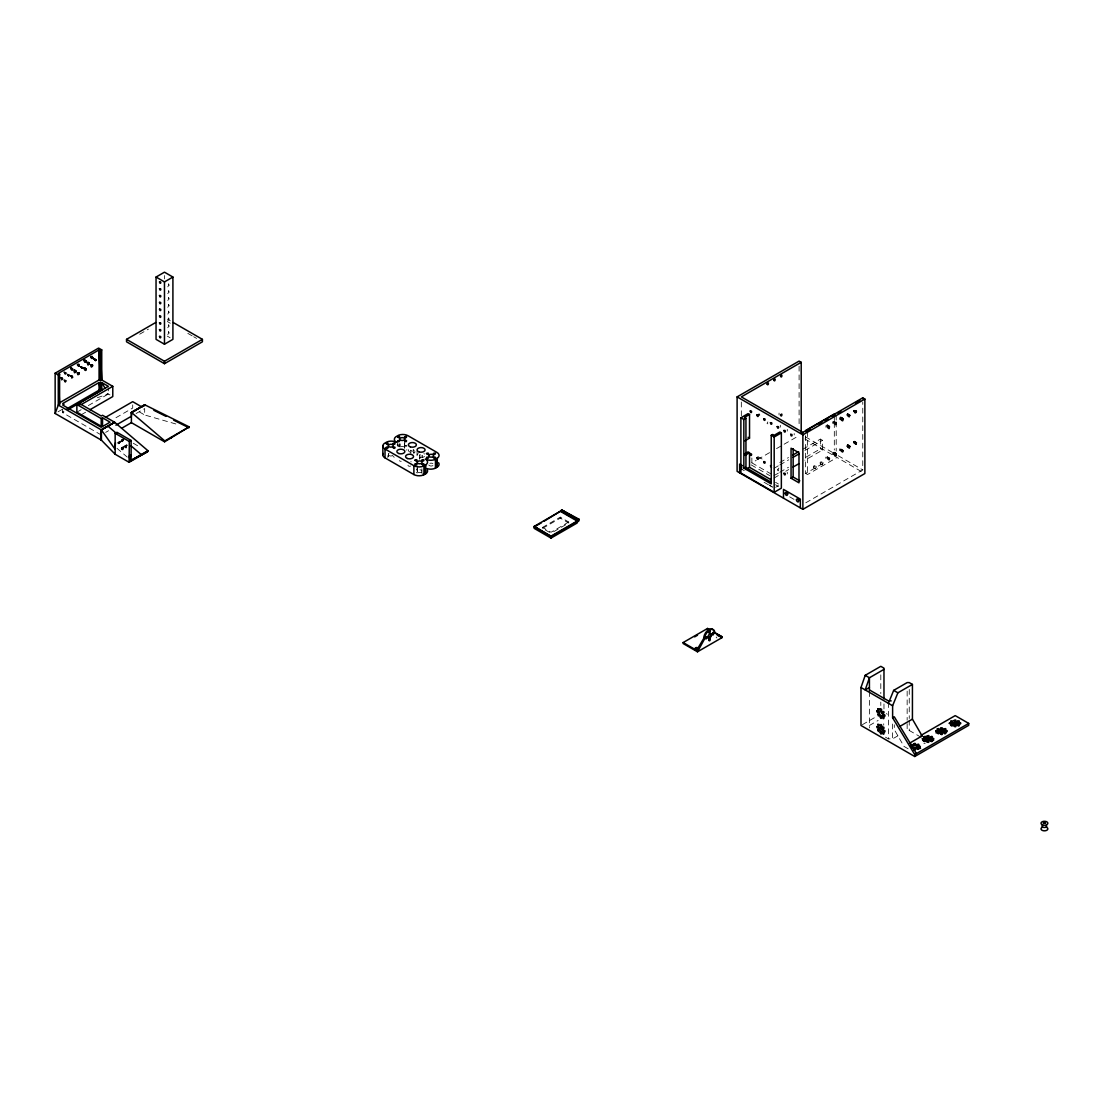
<?xml version="1.0" encoding="UTF-8"?>
<svg xmlns="http://www.w3.org/2000/svg" width="1103" height="1103" viewBox="0 0 1103 1103"><rect width="100%" height="100%" fill="white"/><g stroke="black" fill="none" stroke-linecap="round" stroke-linejoin="round"><path stroke-width="0.75" stroke-dasharray="5 3.75" d="M101.214 434.954L62.706 412.715L62.706 409.654M88.323 405.573L108.356 394.005L108.356 387.87M132.705 404.87L132.705 408.055L114.092 418.795M175.832 423.966L144.672 414.976L144.672 408.579L135.821 413.694M388.311 454.56L388.394 454.202A2.454 1.42 0 0 1 389.014 453.567M404.663 448.259L404.732 440.511M421.787 471.919A2.454 1.42 0 0 1 419.678 472.649L419.043 472.608A2.454 1.42 0 0 1 417.196 471.243L417.265 470.884A2.454 1.42 0 0 1 419.609 469.809L420.243 469.85A2.454 1.42 0 0 1 421.76 470.498M393.054 456.38L394.24 457.276M825.802 457.138L825.802 458.338M388.518 453.691L388.518 456.642L387.47 457.262M825.94 425.675L825.94 427.261M832.682 421.787L832.682 423.359M832.696 452.961L832.696 454.533M406.814 450.272L406.814 449.569M839.617 417.651L839.617 419.498M839.631 448.824L839.631 450.672M779.049 413.06L779.049 414.935M169.228 285.415C167.408 280.686 170.041 287.883 166.415 287.042M169.228 292.24C167.518 287.538 170 294.694 166.415 293.853M169.228 299.051C167.408 294.322 170.041 301.519 166.415 300.678M169.228 305.862C167.408 301.133 170.041 308.33 166.415 307.489M169.228 312.687C167.408 307.958 170.041 315.155 166.415 314.3M169.228 319.498C167.408 314.769 170.041 321.966 166.415 321.125M169.228 326.309C167.408 321.58 170.041 328.777 166.415 327.936M169.228 333.134C167.408 328.404 170.041 335.602 166.415 334.747M794.201 434.913L794.201 433.548M777.408 469.12C779.132 473.945 777.146 467.644 779.518 467.906M883.724 725.167L883.724 723.789M406.814 446.26L404.525 445.902L406.814 445.557M767.881 421.897L767.04 423.359L767.881 423.855M139.667 334.209L148.422 329.149M58.045 411.791L62.388 409.282M62.706 412.715L64.029 411.957L62.706 411.185M76.865 412.177L81.167 409.696M81.291 414.728L85.593 412.26M105.64 432.404L108.59 430.694M397.066 444.909L398.569 444.095M549.611 532.404L542.579 528.351L542.579 527.372L560.296 517.155L568.721 522.022L568.721 523.001L552.493 532.363M542.579 528.351L560.296 518.134L568.721 523.001M568.721 522.022L551.017 532.253L542.579 527.372M751.86 457.979L751.86 462.86L756.217 460.337M757.664 459.496L769.577 452.63M776.54 448.604L799.096 435.575M779.793 462.543L788.493 457.524M802.998 449.155L820.398 439.104L822.507 440.331L822.507 450.065L804.859 460.241M774.003 468.334L778.401 465.783M779.876 464.942L788.7 459.841M804.859 450.507L822.507 440.331M774.003 475.627L778.346 473.118M779.793 472.291L788.493 467.258M805.893 457.221L820.398 448.852L822.507 450.065M774.003 478.068L778.401 475.517M785.75 471.284L788.7 469.575M775.616 487.292L778.456 485.651M805.631 435.671L805.631 473.435L825.706 461.84M805.631 473.435L807.534 474.524L836.198 457.979M805.797 502.789L862.767 469.906L862.767 402.209M862.408 724.657L875.148 717.295M869.426 725.471L878.153 720.438M885.475 737.176L888.398 738.858L892.617 738.858L899.883 734.653M97.34 397.687L108.356 394.005M787.28 431.08L787.28 429.398M787.28 473.918L787.28 472.236M416.493 469.906L417.141 468.789M925.169 743.532L923.831 743.215M921.074 737.273L909.258 730.462L907.149 730.462L907.149 721.913M780.331 427.164L780.331 425.289M387.443 455.856L388.518 456.642M416.327 472.525L417.306 472.953M821.418 461.688C818.054 461.95 821.818 466.693 823.307 464.156C823.61 460.93 821.418 462.24 820.218 463.756M823.307 462.777L822.121 464.846M814.662 465.576C811.298 465.852 815.062 470.581 816.565 468.058C816.854 464.832 814.676 466.128 813.476 467.644M816.565 466.679L815.365 468.747M805.424 436.802L832.407 452.382M838.197 455.718L862.767 469.906M804.956 438.953L832.724 454.987M834.185 455.829L861.953 471.863M757.761 456.532L762.187 459.082M751.86 462.86L772.527 474.786M751.184 464.901L769.715 475.6M775.547 482.328L778.428 483.996M775.506 484.782L778.428 486.464M741.326 468.94L744.249 470.636M769.163 485.017L772.1 486.713M789.693 496.86L794.077 499.397M764.062 482.273L768.391 484.769M769.825 485.596L772.707 487.264M167.394 319.139L170.317 320.821M908.141 748.799L903.991 746.4L894.299 729.607L894.299 724.823M167.394 321.566L170.317 323.248M187.827 333.368L192.198 335.891M193.659 336.732L196.582 338.414M167.284 336.112L170.096 337.739M107.115 393.288L109.942 394.929M139.35 411.902L144.672 414.976M133.27 443.227L140.481 447.404M886.495 713.42L887.226 714.33M116.946 448.287L127.245 457.083M909.258 689.43L909.258 718.494M909.258 720.204L909.258 730.462M907.149 691.14L907.149 720.204M892.617 723.995L892.617 738.858M888.398 702.542L888.398 738.858M883.972 703.935L883.972 709.036M880.801 674.843L880.801 693.58M880.801 702.101L880.801 705.506M869.426 691.581L869.426 727.897M836.198 415.059L836.198 420.215M836.198 421.925L836.198 451.113M834.309 415.679L834.309 420.836M834.309 422.546L834.309 450.01M820.398 439.104L820.398 448.852M807.534 431.618L807.534 474.524M799.096 366.168L799.096 427.109M741.326 402.03L741.326 415.762M560.296 517.155L560.296 518.134M422.587 455.249A1.53 0.882 0 0 1 420.284 456.008A1.53 0.882 0 0 1 420.284 454.477A1.53 0.882 0 0 1 422.587 455.249L422.587 457.58M421.897 468.803L421.897 473.228M419.526 455.249L419.526 458.751M417.389 465.935L417.389 473.325M417.058 451.224L417.058 455.249M417.196 468.292L417.196 471.243M413.915 450.231L413.915 453.747M410.84 450.231L410.84 453.747M404.525 441.048L404.525 448.438M400.017 444.095L400.017 447.046M399.824 443.503L399.824 446.453M397.59 440.966L397.59 446.88M164.471 275.543L164.471 278.907M410.633 466.031A1.53 0.882 0 0 1 408.468 466.031M408.069 465.631A1.53 0.882 0 0 1 408.069 465.163M401.258 461.247A1.53 0.882 0 0 1 399.383 460.613M410.881 461.44A1.53 0.882 0 0 1 411.088 461.895M401.023 446.687A2.454 1.42 0 0 1 402.237 446.494L402.885 446.536A2.454 1.42 0 0 1 403.477 446.674M403.988 446.894A2.454 1.42 0 0 1 404.732 447.887M432.914 465.576A2.454 1.42 0 0 1 431.19 466.004L430.556 465.962A2.454 1.42 0 0 1 428.791 464.97M429.894 463.37A2.454 1.42 0 0 1 431.121 463.163L431.756 463.205A2.454 1.42 0 0 1 432.872 463.563M419.733 459.193A1.53 0.882 0 0 1 420.657 457.897M392.916 455.249A2.454 1.42 0 0 1 390.807 455.98L390.172 455.925A2.454 1.42 0 0 1 388.311 454.574M424.531 456.408A3.998 2.316 0 0 1 418.616 457.083A3.998 2.316 0 0 1 418.23 453.609M423.897 453.609A3.998 2.316 0 0 1 424.531 454.091M413.142 449.459A1.53 0.882 0 0 1 413.556 450.796A1.53 0.882 0 0 1 411.198 450.796A1.53 0.882 0 0 1 411.612 449.459M415.211 451.872A3.998 2.316 0 0 1 413.404 452.464M410.371 452.23A3.998 2.316 0 0 1 408.51 449.638M716.964 637.948A1.489 0.855 0 0 1 716.274 636.982M397.618 445.722C399.41 448.59 401.051 443.613 397.618 445.722"/><path stroke-width="1.5" d="M67.076 408.661L99.077 390.186L100.401 390.945L100.401 383.279L101.738 382.52L108.356 386.34L76.865 404.511L76.865 412.177L101.214 426.241L102.524 425.482L102.524 417.816L110.066 422.173L101.214 427.288L62.706 405.049L64.029 404.277L62.706 403.519L99.077 382.52L100.401 383.279L101.738 390.186L68.4 409.434M99.077 390.186L99.077 382.52L100.401 390.945M101.214 426.241L101.214 418.575L102.524 417.816M101.738 390.186L101.738 382.52L105.047 388.256M101.214 418.575L76.865 404.511L81.291 404.511L101.214 416.01L102.524 415.266L114.505 422.173L147.912 450.686L147.705 451.568L129.106 462.295L115.153 454.243L101.421 440.18L55.15 413.473L58.28 405.049L59.603 404.277L59.603 374.207L58.28 373.448L99.077 349.885L100.401 350.657L101.738 379.956L112.782 386.34L112.782 396.556L89.881 409.778M144.672 404.746L144.672 405.78L144.879 404.898L131.395 412.425L131.395 422.642L164.595 441.807L189.151 426.875L144.672 404.746L131.395 412.425L164.802 440.938L164.595 441.807M131.119 460.392L131.119 440.455L116.946 432.279L115.153 433.314L115.153 454.243M114.505 422.173L101.214 429.839L101.214 440.069L101.214 429.839L58.28 405.049L58.28 374.979L55.15 373.172L55.15 413.473M144.879 404.898L131.602 412.563L131.395 416.258L115.912 425.193M115.153 447.625L115.443 442.689M829.47 427.123C823.169 424.696 833.151 432.486 827.36 425.896M829.484 458.296C823.169 455.884 833.165 463.66 827.374 457.083M836.212 423.221C829.911 420.808 839.907 428.584 834.116 422.008M836.226 454.408C829.911 451.982 839.907 459.772 834.116 453.181M842.968 419.333C836.653 416.906 846.649 424.696 840.858 418.106M842.968 450.507C836.667 448.094 846.649 455.87 840.858 449.293M849.71 415.431C843.919 413.018 852.895 420.643 847.6 414.218M849.71 446.618C843.409 444.192 853.405 451.982 847.614 445.391M856.466 442.717C850.151 440.304 860.147 448.08 854.356 441.503M62.568 378.894C59.562 382.024 64.346 376.619 60.775 377.846L62.554 378.701M65.904 373.214C63.092 371.918 67.421 376.454 64.112 372.166L65.932 372.993M65.904 381.128C63.092 379.846 67.421 384.382 64.112 380.094L65.904 380.728M69.268 375.227C66.456 373.972 70.813 378.343 67.407 374.413L69.199 375.461M72.66 377.033C69.654 380.19 74.397 374.703 70.826 376.206M79.347 365.245C76.341 368.402 81.098 362.915 77.527 364.417L79.016 366.127M82.684 367.478C79.871 366.224 84.214 370.594 80.809 366.679L82.367 368.14M92.776 357.496C89.77 360.653 94.527 355.166 90.942 356.669L92.749 357.717L90.887 356.903L92.68 357.937L90.639 357.331L92.28 358.544M96.099 359.73C93.286 358.475 97.643 362.846 94.238 358.93L96.03 359.964L94.127 359.151L95.63 360.571M118.214 442.593C121.537 442.413 115.98 445.157 120.02 441.545L118.311 443.034L120.103 442M121.564 440.566C124.942 440.497 119.262 443.199 123.398 439.339L121.592 440.373M404.732 439.049L404.663 439.394A2.454 1.42 0 0 1 402.305 440.469L401.671 440.428A2.454 1.42 0 0 1 399.824 439.063L399.893 438.704A2.454 1.42 0 0 1 402.237 437.629L402.885 437.67A2.454 1.42 0 0 1 404.732 439.022M913.546 749.516L915.89 749.351L913.904 750.012M131.395 413.446L131.602 412.563M171.31 437.932L171.517 437.064M129.106 462.295L129.313 441.49L115.153 433.314M856.369 411.819L856.245 410.702L855.432 410.867L855.032 412.894L856.369 411.819L854.26 410.606M72.564 369.56L70.757 367.726L72.633 369.326L70.757 368.512C75.004 371.063 69.144 370.139 72.453 368.664M909.575 743.188L922.122 735.935L921.074 735.329L955.212 715.613L968.71 723.403L968.71 725.347L914.745 756.506L860.988 725.471L860.988 687.5L865.207 675.326L880.801 666.322L883.972 668.142L883.972 698.819M888.398 703.314L893.664 690.381L907.149 682.592L909.258 682.592L912.429 684.411L912.429 719.142L922.122 735.935M914.745 756.506L914.745 754.562L892.617 717.819L892.617 705.755L897.883 692.808L912.429 684.411M881.752 726.257C881.848 722.341 878.457 726.146 881.752 726.257A2.385 1.379 60 0 0 883.131 729.979M75.817 371.808C75.156 367.478 75.087 376.674 74.011 370.773L75.914 371.587L74.191 369.905L75.914 370.787M79.154 373.834C78.203 369.726 78.644 378.522 77.348 372.8L79.333 372.979M85.869 360.915C82.435 363.535 89.081 361.494 84.173 359.978M84.173 367.906L85.869 368.843L84.807 369.615L85.386 370.47L85.965 368.94L83.925 367.754M89.219 364.073C88.557 359.743 88.488 368.94 87.413 363.025L89.329 363.838L87.592 362.156L89.329 363.052M92.569 366.086C91.907 361.77 91.839 370.953 90.777 365.052L92.749 365.231M708.126 631.536L709.587 630.695L708.636 632.667M696.627 650.343L703.7 638.485A7.307 4.219 -60 0 1 708.181 629.978A7.307 4.219 -60 0 1 713.848 631.081M697.482 651.804L704.541 638.968A7.307 4.219 -60 0 1 709.698 630.02A7.307 4.219 -60 0 1 714.868 633.012L714.027 632.515L721.927 636.721L721.927 637.686L697.482 651.804L683.143 643.532L683.143 642.553L707.588 628.448L710.291 630.006M917.089 748.372C917.737 751.322 921.005 746.855 917.089 748.372A2.385 1.379 0 0 0 914.745 747.338A2.385 1.379 0 0 0 912.443 748.358L911.685 748.055M944.071 732.792C944.72 735.756 947.987 731.275 944.071 732.792A2.385 1.379 0 0 0 941.728 731.758A2.385 1.379 0 0 0 939.425 732.778C935.468 731.275 938.722 735.742 939.384 732.792M820.398 423.111L821.239 422.614M935.923 732.792L938.115 732.957M929.264 738.514L927.209 738.514M950.814 723.058L952.882 723.058M918.482 748.372L920.55 748.372M931.966 740.582L933.607 740.334M957.556 723.058L959.624 723.058M121.661 441.021L123.398 439.739M121.661 448.935L123.398 447.666C122.612 452.52 120.682 446.825 123.371 447.446M705.272 636.638L706.334 636.955L705.272 638.513M708.636 638.582L709.698 638.913L708.636 640.457M385.016 449.018L413.887 465.687A7.404 4.274 0 0 0 423.345 466.169L426.254 464.501A7.404 4.274 0 0 0 425.4 459.041A7.404 4.274 0 0 0 434.858 459.537L437.753 457.855A7.404 4.274 0 0 0 436.912 452.395L408.027 435.726A7.404 4.274 0 0 0 398.569 435.23L395.674 436.912A7.404 4.274 0 0 0 396.529 442.372A7.404 4.274 0 0 0 387.07 441.876L384.161 443.558A7.404 4.274 0 0 0 385.016 449.018L385.016 457.883L413.887 474.552A7.404 4.274 0 0 0 423.345 475.035L426.254 473.366A7.404 4.274 0 0 0 427.371 469.961M427.04 468.623A7.404 4.274 0 0 0 434.858 468.403L437.753 466.721A7.404 4.274 0 0 0 438.58 462.75M124.942 446.687L126.721 445.419L124.929 446.467L126.073 447.68L125.011 446.122L126.748 445.24M147.912 450.686L129.313 461.426L147.705 451.568L130.195 460.916L129.313 456.835L131.119 455.787M156.047 277.046L164.471 272.179L172.909 277.046L172.909 339.352L164.471 344.219L156.047 339.352L156.047 277.046L164.471 281.913L172.909 277.046M55.15 373.172L98.608 348.079L101.738 349.885L101.738 379.956L100.401 380.728L99.077 379.956L59.741 402.678M58.28 374.979L59.603 374.207M101.738 349.885L100.401 350.657L100.401 380.728L99.077 349.885L99.077 379.956M173.226 322.503L202.414 339.352L202.414 341.792L164.471 363.7L126.528 341.792L126.528 339.352L155.716 322.503M81.291 404.511L112.782 386.34M126.528 339.352L164.471 361.26L202.414 339.352M105.392 417.43L132.705 401.671L142.011 407.048M101.421 440.18L101.421 429.991L114.712 422.325L101.214 429.839M121.537 428.336L131.395 422.642M129.313 441.49L131.119 440.455M131.119 454.767L129.313 455.801L131.119 455.043M164.802 440.938L189.151 426.875M801.205 362.308L741.326 396.887L802.846 432.417L862.739 397.838L864.876 399.065L864.876 473.545L802.874 509.352L737.107 471.367L737.107 396.887L799.096 361.095L801.205 362.308L801.205 432.652M541.408 522.753L534.155 526.944L551.017 536.678L578.413 520.85M544.317 521.071L560.296 511.309L577.159 521.043L577.159 523.001L551.017 538.085L534.155 528.351L534.155 526.407L561.551 510.579L578.413 520.313L551.017 536.141L534.155 526.407L551.017 536.678M740.885 417.775L743.836 419.471L743.836 468.113L771.231 483.927L771.231 435.299L772.707 434.444L774.182 435.299L779.876 432.004L781.351 432.859L781.351 488.16L774.182 492.296L740.885 473.063L740.885 417.775L748.055 413.639L749.53 414.48L749.53 438.139L744.883 440.814M749.53 414.48L744.47 417.403L745.945 418.258L745.945 467.672M743.836 419.471L745.945 418.258M578.413 519.61L579.047 519.251L578.413 521.567L578.413 519.61L561.551 509.876L561.551 511.116L568.583 515.473M744.566 453.898L748.055 451.885L749.53 452.74L749.53 467.3L771.204 479.819M771.231 435.299L774.182 436.995L781.351 432.859M744.883 455.415L749.53 452.74M805.631 430.515L834.309 413.97M805.797 431.714L810.181 429.177M818.95 424.117L821.859 422.435M824.782 420.753L827.705 419.057M832.089 416.534L835.012 414.852M837.935 413.156L840.858 411.474M855.459 403.036L859.844 400.513M743.836 468.113L745.311 467.258L771.273 482.245M737.107 396.887L802.874 434.858L864.876 399.065M745.725 469.492L749.53 467.3M792.85 455.015L798.641 451.665M793.098 457.304L798.986 453.898M793.098 467.038L798.986 463.646M791.058 478.233L798.986 482.824L798.986 452.781L791.058 448.204L791.058 478.233L793.154 477.02L799.772 480.839M694.642 636.886L697.523 635.231M883.972 669.369L869.426 677.766L865.207 689.926L869.426 687.5M892.617 717.819L894.299 716.84L916.428 753.583M899.869 726.381L912.429 719.142M914.745 754.562L968.71 723.403M131.395 412.425L136.027 410.013M423.993 473.738L423.125 473.945M937.509 730.71L939.191 730.71M956.067 723.085L954.371 723.085M910.526 744.332L912.567 744.815L910.526 745.311M924.024 738.486L925.707 738.486M942.569 730.875L940.694 730.724M944.251 730.71L945.947 730.71M922.618 740.444L924.493 740.582M930.767 738.486L932.449 738.486M712.014 634.625L712.828 632.515M76.865 404.511L80.023 403.464M910.775 746.166L911.974 746.166M917.517 746.166L918.716 746.166M891.21 700.888L888.398 700.888L869.426 689.926M771.48 467.327L770.418 465.769L771.48 465.452M85.731 362.253L84.242 360.543L86.062 361.37L84.242 360.143L85.965 361.026L84.062 359.881M85.731 370.167L84.242 368.471L86.062 369.284L84.255 368.25L86.034 369.105L84.062 367.809M84.255 360.323L86.034 361.177M153.841 410.316L166.043 416.382M173.681 420.174L188.944 427.757M84.242 368.057L85.965 368.94M70.826 367.878L72.564 368.76M72.453 376.578L70.757 375.654L72.564 377.474M854.136 410.895L856.245 412.108M853.97 411.157L856.066 412.37M853.763 411.378L855.873 412.591M847.628 413.942L849.737 415.169M847.518 414.507L849.627 415.721M847.394 414.783L849.503 415.996M847.214 415.045L849.324 416.258M840.638 417.279L842.885 418.63M840.858 417.61L842.968 418.823M840.886 417.844L842.995 419.057M840.776 418.395L842.885 419.609M840.638 418.685L842.747 419.898M834.144 421.732L836.239 422.959M834.033 422.297L836.143 423.511M833.896 422.573L836.005 423.786M827.278 425.206L829.387 426.42M827.36 425.4L829.497 426.847M827.278 426.185L829.387 427.399M854.274 441.793L856.383 443.006M854.136 442.069L856.245 443.282M853.97 442.331L856.08 443.544M853.763 442.551L855.873 443.778M847.614 444.881L849.71 446.108M847.642 445.129L849.737 446.343M847.531 445.681L849.641 446.894M847.394 445.97L849.503 447.184M847.228 446.232L849.338 447.446M840.776 449.569L842.885 450.796M840.651 449.859L842.761 451.072M834.033 452.492L836.143 453.705M834.116 452.671L836.226 453.898M834.144 452.919L836.253 454.133M834.033 453.471L836.143 454.684M833.909 453.747L836.019 454.974M827.291 457.359L829.401 458.586M748.055 437.284L749.53 438.139M742.443 465.687L739.63 464.073L739.63 472.829M893.664 690.381L897.883 692.808M865.207 675.326L869.426 677.766L869.426 690.795M579.047 519.251L561.551 509.876L578.413 520.313M561.551 511.116L577.007 520.037M860.988 687.5L892.617 705.755M714.344 632.336L721.927 636.721M717.626 635.204L721.927 637.686M703.7 638.485L704.541 638.968M683.143 642.553L697.482 650.839M90.777 357.124L92.569 358.172M94.127 359.151L95.933 360.185M84.062 360.998L85.869 362.046M77.348 364.872L79.154 365.92M80.712 366.899L82.504 367.947M84.062 368.926L85.869 369.96M107.804 426.034L116.946 433.824M880.745 728.435L881.559 729.621M92.28 366.472L90.777 365.052M88.916 364.445L87.413 363.025M77.348 372.8L79.016 374.041M130.995 445.833L141.212 454.56M101.421 429.991L115.153 449.321M759.457 415.018L759.057 414.19M59.01 390.572L59.603 404.277M862.739 397.838L862.767 398.817M802.846 432.417L802.874 433.396M802.874 434.858L802.874 509.352M800.351 507.89L800.351 499.121L783.488 489.387L783.488 498.142M793.154 448.645L793.154 477.02M774.182 436.995L774.182 492.296M707.588 628.448L707.588 629.413M551.017 536.141L551.017 538.085M437.284 458.2L437.284 467.065M436.361 458.724L436.361 467.589M435.451 459.262L435.451 468.127M425.786 464.846L425.786 473.711M424.862 465.369L424.862 474.235M423.938 465.907L423.938 474.773M413.887 465.687L413.887 474.552M382.851 445.777L382.851 454.643M164.471 281.913L164.471 344.219M164.471 361.26L164.471 363.7M130.195 455.567L130.195 460.916M1046.127 827.126A3.433 1.985 0 0 1 1047.05 830.118A3.433 1.985 0 0 1 1041.797 830.118A3.433 1.985 0 0 1 1042.707 827.14A2.234 1.296 0 0 1 1042.831 825.265M1046.361 825.527A2.234 1.296 0 0 1 1045.713 827.236A2.234 1.296 0 0 1 1042.707 827.002M385.016 457.883A7.404 4.274 0 0 1 383.237 453.485M710.318 633.687A2.385 1.379 -60 0 1 710.484 635.066L710.318 635.631A2.385 1.379 -60 0 1 707.671 637.562M697.689 649.984A1.489 0.855 0 0 1 695.414 649.874A1.489 0.855 0 0 1 696.007 648.592A1.489 0.855 0 0 1 698.075 649.157M717.322 635.397A1.489 0.855 0 0 1 719.004 635.797M741.864 469.437A1.586 0.91 60 0 1 741.864 467.203M788.08 493.827A1.586 0.91 60 0 1 787.294 492.462M799.11 500.059A1.586 0.91 60 0 1 798.6 498.983M928.23 742.305A2.385 1.379 0 0 1 927.044 742.112M925.927 740.568A2.385 1.379 0 0 1 927.926 739.561A2.385 1.379 0 0 1 930.298 740.237M952.827 725.347A2.385 1.379 0 0 1 955.212 723.968A2.385 1.379 0 0 1 957.597 725.347M883.131 714.399A2.385 1.379 60 0 1 881.49 711.008M705.52 638.154C706.871 641.064 707.699 634.197 705.52 638.154M708.884 632.309C710.235 635.231 711.077 628.352 708.884 632.309M708.884 640.098C710.235 643.021 711.077 636.141 708.884 640.098M712.262 634.253C713.613 637.176 714.441 630.309 712.262 634.253M767.068 384.078C768.419 387.001 769.26 380.121 767.068 384.078M773.81 380.19C775.161 383.099 776.002 376.233 773.81 380.19M780.566 376.288C781.917 379.211 782.744 372.331 780.566 376.288M780.566 415.307C781.917 418.216 782.744 411.35 780.566 415.307M159.521 281.899C160.114 285.636 162.127 281.072 159.521 281.899M159.521 288.71C160.114 292.447 162.127 287.883 159.521 288.71M159.521 295.521C160.114 299.271 162.127 294.708 159.521 295.521M159.521 302.346C160.114 306.082 162.127 301.519 159.521 302.346M159.521 309.157C160.114 312.894 162.127 308.33 159.521 309.157M159.521 315.968C160.114 319.718 162.127 315.155 159.521 315.968M159.521 322.793C160.114 326.529 162.127 321.966 159.521 322.793M159.521 329.604C160.114 333.34 162.127 328.777 159.521 329.604M159.521 336.415C160.114 340.165 162.127 335.588 159.521 336.415M750.205 411.019C750.853 415.169 753.087 410.095 750.205 411.019M750.205 453.857C750.853 458.007 753.087 452.947 750.205 453.857M756.948 414.907C757.568 419.043 759.87 414.025 756.948 414.907M756.948 457.745C757.596 461.909 759.829 456.835 756.948 457.745M763.69 418.809C764.351 422.959 766.585 417.885 763.69 418.809M763.69 461.647C764.351 465.797 766.585 460.723 763.69 461.647M770.445 422.697C771.094 426.861 773.327 421.787 770.445 422.697M777.188 426.599C777.836 430.749 780.069 425.675 777.188 426.599M783.93 430.487C784.578 434.637 786.825 429.577 783.93 430.487M783.93 473.325C784.578 477.489 786.825 472.415 783.93 473.325M790.672 434.375C791.334 438.539 793.567 433.465 790.672 434.375M876.83 710.994C877.478 715.158 879.711 710.084 876.83 710.994M877.823 708.815C878.471 712.965 880.704 707.892 877.823 708.815M877.823 714.317C878.471 718.48 880.704 713.407 877.823 714.317M876.83 726.574C877.478 730.724 879.711 725.664 876.83 726.574M877.823 724.395C878.471 728.545 880.704 723.471 877.823 724.395M880.208 709.05C880.856 713.2 883.089 708.126 880.208 709.05M877.823 729.896C878.471 734.06 880.704 728.986 877.823 729.896M880.208 716.84C880.856 720.99 883.089 715.916 880.208 716.84M880.208 732.42C880.856 736.57 883.089 731.496 880.208 732.42M882.593 711.559C883.241 715.723 885.475 710.649 882.593 711.559M882.593 717.074C883.241 721.224 885.475 716.164 882.593 717.074M883.572 714.896C884.22 719.046 886.454 713.972 883.572 714.896M882.593 727.139C883.241 731.303 885.475 726.229 882.593 727.139M882.593 732.654C883.241 736.804 885.475 731.73 882.593 732.654M883.572 730.462C884.22 734.626 886.454 729.552 883.572 730.462M388.394 445.336L388.311 445.695A2.454 1.42 0 0 0 390.172 447.06L390.807 447.115A2.454 1.42 0 0 0 393.151 446.039L393.219 445.695A2.454 1.42 0 0 0 391.372 444.316L390.738 444.275A2.454 1.42 0 0 0 388.394 445.336M417.265 462.019L417.196 462.364A2.454 1.42 0 0 0 419.043 463.743L419.678 463.784A2.454 1.42 0 0 0 422.022 462.709L422.104 462.364A2.454 1.42 0 0 0 420.243 460.985L419.609 460.944A2.454 1.42 0 0 0 417.265 462.019M428.777 455.374L428.709 455.718A2.454 1.42 0 0 0 430.556 457.097L431.19 457.138A2.454 1.42 0 0 0 433.534 456.063L433.603 455.718A2.454 1.42 0 0 0 431.756 454.339L431.121 454.298A2.454 1.42 0 0 0 428.777 455.374M386.105 443.503C387.898 446.37 389.538 441.393 386.105 443.503M393.054 443.503C394.846 446.37 396.487 441.393 393.054 443.503M393.054 447.515C394.846 450.382 396.487 445.405 393.054 447.515M397.618 436.857C399.41 439.725 401.051 434.747 397.618 436.857M404.567 436.857C406.359 439.725 408 434.747 404.567 436.857M404.567 440.869C406.359 443.737 408 438.76 404.567 440.869M414.99 460.172C416.782 463.039 418.423 458.062 414.99 460.172M421.939 460.172C423.731 463.039 425.372 458.062 421.939 460.172M421.939 464.184C423.731 467.052 425.372 462.074 421.939 464.184M426.489 453.526C428.281 456.408 429.922 451.417 426.489 453.526M433.438 453.526C435.23 456.408 436.871 451.417 433.438 453.526M433.438 457.538C435.23 460.406 436.871 455.429 433.438 457.538M913.587 743.836C915.338 746.621 916.924 741.781 913.587 743.836M916.965 744.649C918.702 747.434 920.302 742.595 916.965 744.649M918.358 746.593C920.109 749.378 921.694 744.539 918.358 746.593M922.315 738.803C924.052 741.588 925.651 736.749 922.315 738.803M923.707 736.859C925.141 739.561 927.347 735.094 923.831 736.694M923.707 740.747C925.458 743.532 927.044 738.693 923.707 740.747M927.085 736.046C928.823 738.831 930.422 733.991 927.085 736.046M927.085 741.561C928.823 744.346 930.422 739.506 927.085 741.561M930.449 736.859C932.2 739.63 933.717 734.832 930.449 736.859M930.449 740.747C932.2 743.532 933.786 738.693 930.449 740.747M931.856 738.803C933.593 741.588 935.179 736.749 931.856 738.803M935.799 731.013C937.55 733.798 939.136 728.959 935.799 731.013M937.205 729.069C938.943 731.854 940.528 727.015 937.205 729.069M940.569 728.256C942.32 731.041 943.906 726.215 940.569 728.256M940.569 733.771C942.32 736.556 943.906 731.716 940.569 733.771M943.947 729.069C945.685 731.854 947.284 727.015 943.947 729.069M945.34 731.013C947.091 733.798 948.677 728.959 945.34 731.013M949.297 723.223C951.034 726.008 952.634 721.169 949.297 723.223M950.689 721.279C952.44 724.064 954.026 719.225 950.689 721.279M950.689 725.167C952.44 727.952 954.026 723.127 950.689 725.167M954.067 720.466C955.805 723.251 957.404 718.425 954.067 720.466M954.067 725.981C955.805 728.766 957.404 723.926 954.067 725.981M957.445 721.279C959.183 724.064 960.768 719.225 957.445 721.279M957.445 725.167C959.183 727.952 960.768 723.127 957.445 725.167M958.838 723.223C960.575 726.008 962.174 721.169 958.838 723.223M1043.41 823.086L1045.465 823.252L1043.41 823.086M711.325 635.549L711.159 636.114A2.385 1.379 -60 0 1 708.319 637.906A2.385 1.379 -60 0 1 709.408 634.239A2.385 1.379 -60 0 1 711.325 635.549M386.16 447.432C387.443 450.41 389.897 445.557 386.16 447.432M397.659 440.786C398.955 443.764 401.395 438.925 397.659 440.786M415.031 464.101C416.327 467.079 418.768 462.24 415.031 464.101M426.544 457.455C427.826 460.434 430.28 455.594 426.544 457.455M123.371 439.532L121.592 440.786L123.371 439.532M123.398 447.253L121.564 448.494L123.398 447.253M914.745 745.394L914.125 745.435A2.385 1.379 0 0 0 912.912 747.655A2.385 1.379 0 0 0 916.91 747.351A2.385 1.379 0 0 0 914.745 745.394M1042.004 824.644A3.433 1.985 0 0 0 1047.74 823.762A3.433 1.985 0 0 0 1043.521 821.335A3.433 1.985 0 0 0 1042.004 824.644M419.057 451.899A3.998 2.316 0 0 0 425.069 449.886A3.998 2.316 0 0 0 419.057 447.887A3.998 2.316 0 0 0 419.057 451.899M407.545 458.531A3.998 2.316 0 0 0 413.556 456.532A3.998 2.316 0 0 0 407.545 454.533A3.998 2.316 0 0 0 407.545 458.531M410.371 446.88A3.998 2.316 0 0 0 416.382 444.881A3.998 2.316 0 0 0 410.371 442.868A3.998 2.316 0 0 0 410.371 446.88M398.859 453.526A3.998 2.316 0 0 0 404.87 451.513A3.998 2.316 0 0 0 398.859 449.514A3.998 2.316 0 0 0 398.859 453.526M695.579 649.005A1.489 0.855 0 0 0 698.075 648.619A1.489 0.855 0 0 0 696.241 647.571A1.489 0.855 0 0 0 695.579 649.005M796.449 499.838A1.586 0.91 60 0 0 798.117 501.92A1.586 0.91 60 0 0 798.117 499.687A1.586 0.91 60 0 0 796.449 499.838M785.143 493.317A1.586 0.91 60 0 0 786.825 495.399A1.586 0.91 60 0 0 786.825 493.165A1.586 0.91 60 0 0 785.143 493.317M879.325 728.27A2.385 1.379 60 0 0 881.862 731.413A2.385 1.379 60 0 0 881.862 728.049A2.385 1.379 60 0 0 879.325 728.27M879.325 712.69A2.385 1.379 60 0 0 881.862 715.833A2.385 1.379 60 0 0 881.862 712.469A2.385 1.379 60 0 0 879.325 712.69M926.548 739.948A2.385 1.379 0 0 0 930.532 739.341A2.385 1.379 0 0 0 927.623 737.645A2.385 1.379 0 0 0 926.548 739.948M940.528 732.378A2.385 1.379 0 0 0 944.113 731.192A2.385 1.379 0 0 0 940.528 729.993A2.385 1.379 0 0 0 940.528 732.378M953.53 724.381A2.385 1.379 0 0 0 957.528 723.761A2.385 1.379 0 0 0 954.605 722.065A2.385 1.379 0 0 0 953.53 724.381"/></g></svg>
